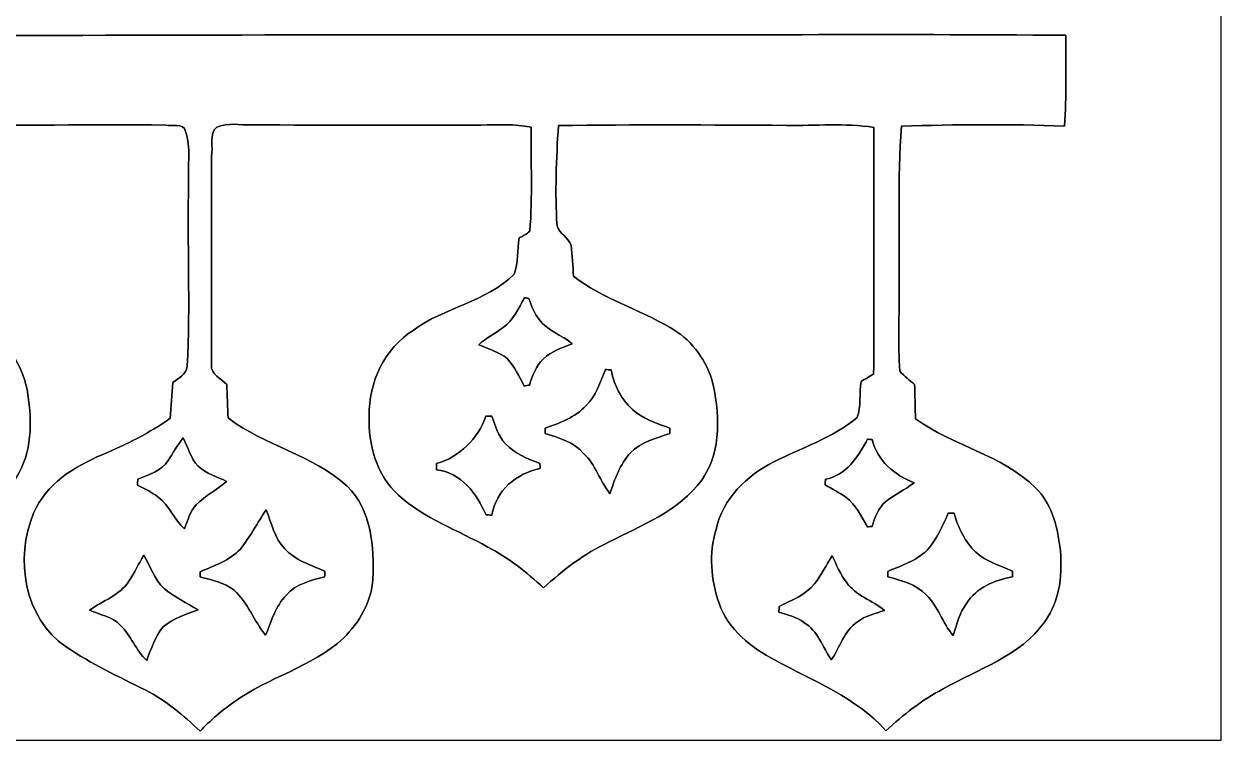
# Model space of a CAD drawing. Header units: centimetres. Extents: x -16.8 to 16.8, y -16.7 to 16.7.
# Drawn here: x -1.46 to 16.77, y -16.67 to -5.76 of the extents above; entities that cross this region are included whole.
import ezdxf

# ---------------------------------------------------------------- set-up
doc = ezdxf.new("R2010")
doc.units = ezdxf.units.CM
doc.header["$MEASUREMENT"] = 0
doc.layers.add('Layer 1', color=7, linetype='Continuous')

msp = doc.modelspace()

# ---------------------------------------------------------------- linework, layer by layer
at = {"layer": 'Layer 1', "color": 7}
for points, knots in [([(-16.77458, 16.66875), (-16.77458, 16.66875), (16.77458, 16.66875), (16.77458, 16.66875), (16.77458, 16.66875), (16.77458, 16.66875), (16.77458, -16.66875), (16.77458, -16.66875), (16.77458, -16.66875), (16.77458, -16.66875), (-16.77458, -16.66875), (-16.77458, -16.66875), (-16.77458, -16.66875), (-16.77458, -16.66875), (-16.77458, 16.66875), (-16.77458, 16.66875), (-16.77458, 16.66875), (-16.77458, 16.66875), (-16.77458, 16.66875), (-16.77458, 16.66875)], [0, 0, 0, 0, 0.16666667, 0.16666667, 0.16666667, 0.16666667, 0.33333333, 0.33333333, 0.33333333, 0.33333333, 0.5, 0.5, 0.5, 0.5, 0.66666667, 0.66666667, 0.66666667, 0.66666667, 1, 1, 1, 1]), ([(-11.22433, -5.92243), (-11.20881, -6.38598), (-11.22574, -6.85024), (-11.20881, -7.31379), (-11.20881, -7.31379), (-10.63061, -7.27957), (-10.04641, -7.27639), (-9.47032, -7.33566), (-9.47032, -7.33566), (-9.48337, -8.58767), (-9.45021, -9.84038), (-9.48937, -11.09204), (-9.48937, -11.09204), (-9.54617, -11.13367), (-9.60649, -11.17283), (-9.65341, -11.22574), (-9.65341, -11.22574), (-9.72961, -11.40883), (-9.63613, -11.65472), (-9.78253, -11.80571), (-9.78253, -11.80571), (-10.0517, -12.01632), (-10.36461, -12.16201), (-10.68035, -12.28901), (-10.68035, -12.28901), (-11.10544, -12.48516), (-11.57923, -12.71411), (-11.75914, -13.17872), (-11.75914, -13.17872), (-11.96058, -13.54032), (-11.92848, -13.96965), (-11.88649, -14.36652), (-11.88649, -14.36652), (-11.82934, -14.6752), (-11.6526, -14.95249), (-11.41765, -15.15745), (-11.41765, -15.15745), (-10.95975, -15.53386), (-10.38719, -15.71554), (-9.8873, -16.02281), (-9.8873, -16.02281), (-9.65271, -16.15969), (-9.45691, -16.35196), (-9.25759, -16.53434), (-9.25759, -16.53434), (-8.90517, -16.14452), (-8.43633, -15.89123), (-7.9696, -15.66439), (-7.9696, -15.66439), (-7.5057, -15.43332), (-6.99206, -15.19132), (-6.74934, -14.70307), (-6.74934, -14.70307), (-6.48617, -14.09065), (-6.5599, -13.30325), (-7.0171, -12.80266), (-7.0171, -12.80266), (-7.49618, -12.32958), (-8.19785, -12.22622), (-8.72737, -11.83146), (-8.72737, -11.83146), (-8.88683, -11.72316), (-8.84449, -11.50161), (-8.86354, -11.34039), (-8.86354, -11.34039), (-8.87765, -11.17071), (-9.09955, -11.10121), (-9.08473, -10.92129), (-9.08473, -10.92129), (-9.09249, -9.73772), (-9.07415, -8.5538), (-9.08932, -7.37023), (-9.08932, -7.37023), (-8.77746, -7.23829), (-8.42786, -7.30426), (-8.09943, -7.29791), (-8.09943, -7.29791), (-6.9148, -7.29474), (-5.72982, -7.31308), (-4.54484, -7.29509), (-4.54484, -7.29509), (-4.43653, -7.29721), (-4.31659, -7.29474), (-4.22522, -7.36247), (-4.22522, -7.36247), (-4.1723, -7.80909), (-4.21146, -8.2617), (-4.20053, -8.71079), (-4.20053, -8.71079), (-4.14267, -8.87765), (-4.30389, -8.94997), (-4.38714, -9.05228), (-4.38714, -9.05228), (-4.49333, -9.23819), (-4.35786, -9.52676), (-4.55083, -9.66611), (-4.55083, -9.66611), (-5.04896, -10.03759), (-5.69736, -10.1406), (-6.17185, -10.55017), (-6.17185, -10.55017), (-6.72183, -11.02042), (-6.80544, -11.86462), (-6.54332, -12.50809), (-6.54332, -12.50809), (-6.33307, -12.94553), (-5.90691, -13.21823), (-5.48181, -13.41896), (-5.48181, -13.41896), (-4.95476, -13.66485), (-4.42383, -13.93296), (-4.02449, -14.36793), (-4.02449, -14.36793), (-3.61491, -13.92837), (-3.06529, -13.67825), (-2.54106, -13.40803), (-2.54106, -13.40803), (-2.19851, -13.24151), (-1.86126, -13.03584), (-1.62348, -12.73281), (-1.62348, -12.73281), (-1.36278, -12.37509), (-1.33421, -11.90766), (-1.39488, -11.48362), (-1.39488, -11.48362), (-1.42663, -11.06805), (-1.65876, -10.66976), (-2.00836, -10.44152), (-2.00836, -10.44152), (-2.44722, -10.13284), (-2.99156, -10.01818), (-3.423, -9.69963), (-3.423, -9.69963), (-3.57082, -9.62131), (-3.57329, -9.44069), (-3.59551, -9.29781), (-3.59551, -9.29781), (-3.56341, -9.02935), (-3.90772, -8.90446), (-3.82834, -8.62718), (-3.82834, -8.62718), (-3.83822, -8.20632), (-3.82799, -7.78581), (-3.83223, -7.36529), (-3.83223, -7.36529), (-3.4604, -7.26369), (-3.06776, -7.30109), (-2.68711, -7.29862), (-2.68711, -7.29862), (-1.56104, -7.30285), (-0.43462, -7.29721), (0.69109, -7.29968), (0.69109, -7.29968), (0.77435, -7.33284), (0.96943, -7.26052), (0.99801, -7.39634), (0.99801, -7.39634), (1.08162, -7.64328), (1.0287, -7.91104), (1.04458, -8.16681), (1.04458, -8.16681), (1.02306, -9.10272), (1.07174, -10.04041), (1.0227, -10.97527), (1.0227, -10.97527), (1.01388, -11.09909), (0.89323, -11.15766), (0.80469, -11.22151), (0.80469, -11.22151), (0.79128, -11.40354), (0.77823, -11.58557), (0.76412, -11.76796), (0.76412, -11.76796), (0.44203, -11.99374), (0.08961, -12.17048), (-0.27234, -12.32182), (-0.27234, -12.32182), (-0.6985, -12.50315), (-1.13242, -12.76773), (-1.31657, -13.2147), (-1.31657, -13.2147), (-1.6069, -13.89662), (-1.46403, -14.81772), (-0.82091, -15.24811), (-0.82091, -15.24811), (-0.44027, -15.50882), (-0.02081, -15.70496), (0.39158, -15.90922), (0.39158, -15.90922), (0.70238, -16.06621), (0.96661, -16.29657), (1.21955, -16.53293), (1.21955, -16.53293), (1.37548, -16.36924), (1.54658, -16.21931), (1.73426, -16.09196), (1.73426, -16.09196), (2.25496, -15.70567), (2.92382, -15.56491), (3.40254, -15.11512), (3.40254, -15.11512), (3.64525, -14.87699), (3.83293, -14.56267), (3.85022, -14.21659), (3.85022, -14.21659), (3.87703, -13.72411), (3.83152, -13.16919), (3.4604, -12.80266), (3.4604, -12.80266), (2.93899, -12.319), (2.20451, -12.19165), (1.64606, -11.76196), (1.64606, -11.76196), (1.64147, -11.63496), (1.6316, -11.38061), (1.62701, -11.25361), (1.62701, -11.25361), (1.54305, -11.16083), (1.37866, -11.10227), (1.39277, -10.95622), (1.39277, -10.95622), (1.38889, -9.89647), (1.39418, -8.83708), (1.39206, -7.77769), (1.39206, -7.77769), (1.42593, -7.64011), (1.34479, -7.43268), (1.47602, -7.33284), (1.47602, -7.33284), (1.63724, -7.25805), (1.82386, -7.30391), (1.99425, -7.29721), (1.99425, -7.29721), (3.16159, -7.30426), (4.32894, -7.29932), (5.49628, -7.30003), (5.49628, -7.30003), (5.75204, -7.29509), (6.01133, -7.28204), (6.26357, -7.33319), (6.26357, -7.33319), (6.25722, -7.86165), (6.28509, -8.39117), (6.24381, -8.91893), (6.24381, -8.91893), (6.19478, -8.95985), (6.13727, -8.98842), (6.08295, -9.02053), (6.08295, -9.02053), (6.04696, -9.19939), (6.07307, -9.39906), (6.00287, -9.5698), (6.00287, -9.5698), (5.58094, -10.00054), (4.93959, -10.07322), (4.46581, -10.42882), (4.46581, -10.42882), (4.02766, -10.7001), (3.78919, -11.22327), (3.79412, -11.72986), (3.79412, -11.72986), (3.78425, -12.1666), (3.90384, -12.63756), (4.24251, -12.93742), (4.24251, -12.93742), (4.6355, -13.29584), (5.14597, -13.47188), (5.60317, -13.7287), (5.60317, -13.7287), (5.91538, -13.89309), (6.19548, -14.1097), (6.4516, -14.35171), (6.4516, -14.35171), (6.74899, -14.07654), (7.07566, -13.82995), (7.44255, -13.65462), (7.44255, -13.65462), (7.94456, -13.39462), (8.51958, -13.18401), (8.86178, -12.70776), (8.86178, -12.70776), (9.17787, -12.2615), (9.13553, -11.66812), (9.01277, -11.16259), (9.01277, -11.16259), (8.90129, -10.84192), (8.68257, -10.54947), (8.38129, -10.38613), (8.38129, -10.38613), (7.90187, -10.10356), (7.35401, -9.94833), (6.9088, -9.60437), (6.9088, -9.60437), (6.89998, -9.44739), (6.88975, -9.28934), (6.87246, -9.13412), (6.87246, -9.13412), (6.83789, -9.0103), (6.69502, -8.95526), (6.65727, -8.83532), (6.65727, -8.83532), (6.62552, -8.32661), (6.64669, -7.81579), (6.67808, -7.30779), (6.67808, -7.30779), (7.8359, -7.29156), (8.99477, -7.29932), (10.15294, -7.30568), (10.15294, -7.30568), (10.59639, -7.31344), (11.04336, -7.26652), (11.48468, -7.33601), (11.48468, -7.33601), (11.4808, -8.58838), (11.48503, -9.84074), (11.48151, -11.0931), (11.48151, -11.0931), (11.41765, -11.1312), (11.35345, -11.16859), (11.28924, -11.20599), (11.28924, -11.20599), (11.2582, -11.3859), (11.29806, -11.58875), (11.22751, -11.7602), (11.22751, -11.7602), (10.85356, -12.07029), (10.38613, -12.21458), (9.95997, -12.43154), (9.95997, -12.43154), (9.54899, -12.63826), (9.17892, -12.99633), (9.08121, -13.46024), (9.08121, -13.46024), (8.96937, -13.82607), (8.99936, -14.22576), (9.12636, -14.58383), (9.12636, -14.58383), (9.265, -14.986), (9.61672, -15.26258), (9.98114, -15.45272), (9.98114, -15.45272), (10.56358, -15.77622), (11.21375, -16.01435), (11.66601, -16.52658), (11.66601, -16.52658), (11.93306, -16.28352), (12.21775, -16.05703), (12.53984, -15.89088), (12.53984, -15.89088), (13.07536, -15.58114), (13.71529, -15.39628), (14.08783, -14.86606), (14.08783, -14.86606), (14.3323, -14.53586), (14.36264, -14.10829), (14.3196, -13.71388), (14.3196, -13.71388), (14.27304, -13.39356), (14.1926, -13.05983), (13.94672, -12.82912), (13.94672, -12.82912), (13.43766, -12.31794), (12.69012, -12.19447), (12.11862, -11.77325), (12.11862, -11.77325), (12.11509, -11.64343), (12.10874, -11.38343), (12.10557, -11.25361), (12.10557, -11.25361), (12.02972, -11.18694), (11.94788, -11.12626), (11.88191, -11.05112), (11.88191, -11.05112), (11.84663, -10.62002), (11.87626, -10.18611), (11.87062, -9.75431), (11.87062, -9.75431), (11.88014, -8.94115), (11.84275, -8.12659), (11.90484, -7.3152), (11.90484, -7.3152), (12.7321, -7.29544), (13.56042, -7.28027), (14.38734, -7.31873), (14.38734, -7.31873), (14.42332, -6.85765), (14.40886, -6.3948), (14.41097, -5.93337), (14.41097, -5.93337), (11.72916, -5.91044), (9.04628, -5.93302), (6.36376, -5.92526), (6.36376, -5.92526), (2.66629, -5.92102), (-1.03117, -5.94254), (-4.72899, -5.93408), (-4.72899, -5.93408), (-6.89398, -5.92596), (-9.05933, -5.94783), (-11.22433, -5.92243)], [0, 0, 0, 0, 0.00990099, 0.00990099, 0.00990099, 0.00990099, 0.01980198, 0.01980198, 0.01980198, 0.01980198, 0.02970297, 0.02970297, 0.02970297, 0.02970297, 0.03960396, 0.03960396, 0.03960396, 0.03960396, 0.04950495, 0.04950495, 0.04950495, 0.04950495, 0.05940594, 0.05940594, 0.05940594, 0.05940594, 0.06930693, 0.06930693, 0.06930693, 0.06930693, 0.07920792, 0.07920792, 0.07920792, 0.07920792, 0.08910891, 0.08910891, 0.08910891, 0.08910891, 0.0990099, 0.0990099, 0.0990099, 0.0990099, 0.10891089, 0.10891089, 0.10891089, 0.10891089, 0.11881188, 0.11881188, 0.11881188, 0.11881188, 0.12871287, 0.12871287, 0.12871287, 0.12871287, 0.13861386, 0.13861386, 0.13861386, 0.13861386, 0.14851485, 0.14851485, 0.14851485, 0.14851485, 0.15841584, 0.15841584, 0.15841584, 0.15841584, 0.16831683, 0.16831683, 0.16831683, 0.16831683, 0.17821782, 0.17821782, 0.17821782, 0.17821782, 0.18811881, 0.18811881, 0.18811881, 0.18811881, 0.1980198, 0.1980198, 0.1980198, 0.1980198, 0.20792079, 0.20792079, 0.20792079, 0.20792079, 0.21782178, 0.21782178, 0.21782178, 0.21782178, 0.22772277, 0.22772277, 0.22772277, 0.22772277, 0.23762376, 0.23762376, 0.23762376, 0.23762376, 0.24752475, 0.24752475, 0.24752475, 0.24752475, 0.25742574, 0.25742574, 0.25742574, 0.25742574, 0.26732673, 0.26732673, 0.26732673, 0.26732673, 0.27722772, 0.27722772, 0.27722772, 0.27722772, 0.28712871, 0.28712871, 0.28712871, 0.28712871, 0.2970297, 0.2970297, 0.2970297, 0.2970297, 0.30693069, 0.30693069, 0.30693069, 0.30693069, 0.31683168, 0.31683168, 0.31683168, 0.31683168, 0.32673267, 0.32673267, 0.32673267, 0.32673267, 0.33663366, 0.33663366, 0.33663366, 0.33663366, 0.34653465, 0.34653465, 0.34653465, 0.34653465, 0.35643564, 0.35643564, 0.35643564, 0.35643564, 0.36633663, 0.36633663, 0.36633663, 0.36633663, 0.37623762, 0.37623762, 0.37623762, 0.37623762, 0.38613861, 0.38613861, 0.38613861, 0.38613861, 0.3960396, 0.3960396, 0.3960396, 0.3960396, 0.40594059, 0.40594059, 0.40594059, 0.40594059, 0.41584158, 0.41584158, 0.41584158, 0.41584158, 0.42574257, 0.42574257, 0.42574257, 0.42574257, 0.43564356, 0.43564356, 0.43564356, 0.43564356, 0.44554455, 0.44554455, 0.44554455, 0.44554455, 0.45544554, 0.45544554, 0.45544554, 0.45544554, 0.46534653, 0.46534653, 0.46534653, 0.46534653, 0.47524752, 0.47524752, 0.47524752, 0.47524752, 0.48514851, 0.48514851, 0.48514851, 0.48514851, 0.4950495, 0.4950495, 0.4950495, 0.4950495, 0.5049505, 0.5049505, 0.5049505, 0.5049505, 0.51485149, 0.51485149, 0.51485149, 0.51485149, 0.52475248, 0.52475248, 0.52475248, 0.52475248, 0.53465347, 0.53465347, 0.53465347, 0.53465347, 0.54455446, 0.54455446, 0.54455446, 0.54455446, 0.55445545, 0.55445545, 0.55445545, 0.55445545, 0.56435644, 0.56435644, 0.56435644, 0.56435644, 0.57425743, 0.57425743, 0.57425743, 0.57425743, 0.58415842, 0.58415842, 0.58415842, 0.58415842, 0.59405941, 0.59405941, 0.59405941, 0.59405941, 0.6039604, 0.6039604, 0.6039604, 0.6039604, 0.61386139, 0.61386139, 0.61386139, 0.61386139, 0.62376238, 0.62376238, 0.62376238, 0.62376238, 0.63366337, 0.63366337, 0.63366337, 0.63366337, 0.64356436, 0.64356436, 0.64356436, 0.64356436, 0.65346535, 0.65346535, 0.65346535, 0.65346535, 0.66336634, 0.66336634, 0.66336634, 0.66336634, 0.67326733, 0.67326733, 0.67326733, 0.67326733, 0.68316832, 0.68316832, 0.68316832, 0.68316832, 0.69306931, 0.69306931, 0.69306931, 0.69306931, 0.7029703, 0.7029703, 0.7029703, 0.7029703, 0.71287129, 0.71287129, 0.71287129, 0.71287129, 0.72277228, 0.72277228, 0.72277228, 0.72277228, 0.73267327, 0.73267327, 0.73267327, 0.73267327, 0.74257426, 0.74257426, 0.74257426, 0.74257426, 0.75247525, 0.75247525, 0.75247525, 0.75247525, 0.76237624, 0.76237624, 0.76237624, 0.76237624, 0.77227723, 0.77227723, 0.77227723, 0.77227723, 0.78217822, 0.78217822, 0.78217822, 0.78217822, 0.79207921, 0.79207921, 0.79207921, 0.79207921, 0.8019802, 0.8019802, 0.8019802, 0.8019802, 0.81188119, 0.81188119, 0.81188119, 0.81188119, 0.82178218, 0.82178218, 0.82178218, 0.82178218, 0.83168317, 0.83168317, 0.83168317, 0.83168317, 0.84158416, 0.84158416, 0.84158416, 0.84158416, 0.85148515, 0.85148515, 0.85148515, 0.85148515, 0.86138614, 0.86138614, 0.86138614, 0.86138614, 0.87128713, 0.87128713, 0.87128713, 0.87128713, 0.88118812, 0.88118812, 0.88118812, 0.88118812, 0.89108911, 0.89108911, 0.89108911, 0.89108911, 0.9009901, 0.9009901, 0.9009901, 0.9009901, 0.91089109, 0.91089109, 0.91089109, 0.91089109, 0.92079208, 0.92079208, 0.92079208, 0.92079208, 0.93069307, 0.93069307, 0.93069307, 0.93069307, 0.94059406, 0.94059406, 0.94059406, 0.94059406, 0.95049505, 0.95049505, 0.95049505, 0.95049505, 0.96039604, 0.96039604, 0.96039604, 0.96039604, 0.97029703, 0.97029703, 0.97029703, 0.97029703, 0.98019802, 0.98019802, 0.98019802, 0.98019802, 1, 1, 1, 1]), ([(6.15985, -9.92999), (6.17714, -9.93281), (6.21101, -9.93881), (6.22829, -9.94163), (6.22829, -9.94163), (6.26921, -10.05205), (6.30837, -10.17164), (6.38563, -10.26407), (6.38563, -10.26407), (6.51616, -10.43199), (6.72571, -10.50149), (6.88834, -10.63096), (6.88834, -10.63096), (6.73841, -10.69763), (6.57084, -10.74138), (6.45266, -10.86203), (6.45266, -10.86203), (6.33836, -10.96786), (6.28262, -11.11673), (6.23746, -11.26208), (6.23746, -11.26208), (6.21771, -11.26561), (6.1782, -11.27266), (6.15844, -11.27619), (6.15844, -11.27619), (6.08295, -11.13049), (6.00639, -10.98162), (5.89915, -10.85744), (5.89915, -10.85744), (5.77144, -10.75584), (5.61128, -10.71033), (5.46382, -10.64648), (5.46382, -10.64648), (5.57989, -10.54664), (5.71394, -10.47256), (5.83812, -10.38472), (5.83812, -10.38472), (5.99228, -10.27183), (6.07201, -10.09332), (6.15985, -9.92999)], [0, 0, 0, 0, 0.09090909, 0.09090909, 0.09090909, 0.09090909, 0.18181818, 0.18181818, 0.18181818, 0.18181818, 0.27272727, 0.27272727, 0.27272727, 0.27272727, 0.36363636, 0.36363636, 0.36363636, 0.36363636, 0.45454545, 0.45454545, 0.45454545, 0.45454545, 0.54545455, 0.54545455, 0.54545455, 0.54545455, 0.63636364, 0.63636364, 0.63636364, 0.63636364, 0.72727273, 0.72727273, 0.72727273, 0.72727273, 0.81818182, 0.81818182, 0.81818182, 0.81818182, 1, 1, 1, 1]), ([(7.39457, -11.02501), (7.41645, -11.02572), (7.46019, -11.02783), (7.48206, -11.02889), (7.48206, -11.02889), (7.53251, -11.28783), (7.6648, -11.54112), (7.88317, -11.69635), (7.88317, -11.69635), (8.03416, -11.79618), (8.20596, -11.85827), (8.37636, -11.91719), (8.37636, -11.91719), (8.37565, -11.93765), (8.37459, -11.97892), (8.37389, -11.99974), (8.37389, -11.99974), (8.16539, -12.07206), (7.9375, -12.13238), (7.77557, -12.29148), (7.77557, -12.29148), (7.61718, -12.46928), (7.53498, -12.69365), (7.46337, -12.9159), (7.46337, -12.9159), (7.31097, -12.72399), (7.24817, -12.47175), (7.06155, -12.30595), (7.06155, -12.30595), (6.91339, -12.13026), (6.68867, -12.06324), (6.47806, -11.99868), (6.47806, -11.99868), (6.47771, -11.97857), (6.47629, -11.938), (6.47594, -11.91789), (6.47594, -11.91789), (6.6989, -11.84099), (6.93244, -11.75314), (7.09718, -11.57676), (7.09718, -11.57676), (7.25064, -11.42753), (7.31661, -11.21833), (7.39457, -11.02501)], [0, 0, 0, 0, 0.08333333, 0.08333333, 0.08333333, 0.08333333, 0.16666667, 0.16666667, 0.16666667, 0.16666667, 0.25, 0.25, 0.25, 0.25, 0.33333333, 0.33333333, 0.33333333, 0.33333333, 0.41666667, 0.41666667, 0.41666667, 0.41666667, 0.5, 0.5, 0.5, 0.5, 0.58333333, 0.58333333, 0.58333333, 0.58333333, 0.66666667, 0.66666667, 0.66666667, 0.66666667, 0.75, 0.75, 0.75, 0.75, 0.83333333, 0.83333333, 0.83333333, 0.83333333, 1, 1, 1, 1]), ([(5.57495, -11.73656), (5.60529, -11.73586), (5.63598, -11.73551), (5.66667, -11.73551), (5.66667, -11.73551), (5.71288, -11.88332), (5.76192, -12.04031), (5.87163, -12.15531), (5.87163, -12.15531), (6.01169, -12.30489), (6.20677, -12.38356), (6.39445, -12.45482), (6.39445, -12.45482), (6.39657, -12.47387), (6.40045, -12.51162), (6.40221, -12.53067), (6.40221, -12.53067), (6.04449, -12.60404), (5.72029, -12.8651), (5.66596, -13.24222), (5.66596, -13.24222), (5.63598, -13.24081), (5.60599, -13.23975), (5.57636, -13.23904), (5.57636, -13.23904), (5.43595, -12.91766), (5.19536, -12.59205), (4.81965, -12.55113), (4.81965, -12.55113), (4.82036, -12.51938), (4.82106, -12.48798), (4.82212, -12.45694), (4.82212, -12.45694), (5.17525, -12.35639), (5.44936, -12.07982), (5.57495, -11.73656)], [0, 0, 0, 0, 0.1, 0.1, 0.1, 0.1, 0.2, 0.2, 0.2, 0.2, 0.3, 0.3, 0.3, 0.3, 0.4, 0.4, 0.4, 0.4, 0.5, 0.5, 0.5, 0.5, 0.6, 0.6, 0.6, 0.6, 0.7, 0.7, 0.7, 0.7, 0.8, 0.8, 0.8, 0.8, 1, 1, 1, 1]), ([(0.73272, -12.41249), (0.80716, -12.29607), (0.87242, -12.17366), (0.96061, -12.06641), (0.96061, -12.06641), (1.03505, -12.20787), (1.07244, -12.38038), (1.19239, -12.49539), (1.19239, -12.49539), (1.31163, -12.61145), (1.47743, -12.6559), (1.62348, -12.72787), (1.62348, -12.72787), (1.47602, -12.85593), (1.29999, -12.94624), (1.16029, -13.08347), (1.16029, -13.08347), (1.06504, -13.18577), (1.03293, -13.32547), (0.97931, -13.45071), (0.97931, -13.45071), (0.82056, -13.31066), (0.75389, -13.09441), (0.58279, -12.96741), (0.58279, -12.96741), (0.48436, -12.89367), (0.37289, -12.84217), (0.26599, -12.78361), (0.26599, -12.78361), (0.2667, -12.76174), (0.26811, -12.7187), (0.26882, -12.69682), (0.26882, -12.69682), (0.43356, -12.62697), (0.62971, -12.57159), (0.73272, -12.41249)], [0, 0, 0, 0, 0.1, 0.1, 0.1, 0.1, 0.2, 0.2, 0.2, 0.2, 0.3, 0.3, 0.3, 0.3, 0.4, 0.4, 0.4, 0.4, 0.5, 0.5, 0.5, 0.5, 0.6, 0.6, 0.6, 0.6, 0.7, 0.7, 0.7, 0.7, 0.8, 0.8, 0.8, 0.8, 1, 1, 1, 1]), ([(11.38802, -12.08687), (11.40601, -12.08758), (11.44235, -12.08864), (11.46034, -12.08934), (11.46034, -12.08934), (11.53231, -12.41143), (11.80077, -12.63191), (12.09746, -12.75009), (12.09746, -12.75009), (11.95881, -12.85628), (11.79759, -12.9286), (11.66319, -13.04008), (11.66319, -13.04008), (11.54853, -13.13427), (11.50056, -13.27926), (11.45716, -13.41543), (11.45716, -13.41543), (11.44023, -13.41649), (11.40636, -13.41896), (11.38943, -13.42037), (11.38943, -13.42037), (11.28959, -13.26409), (11.21198, -13.08312), (11.05852, -12.97023), (11.05852, -12.97023), (10.95869, -12.89967), (10.84933, -12.84429), (10.74385, -12.7829), (10.74385, -12.7829), (10.74455, -12.76138), (10.74561, -12.71834), (10.74596, -12.69647), (10.74596, -12.69647), (11.06911, -12.63615), (11.24409, -12.35322), (11.38802, -12.08687)], [0, 0, 0, 0, 0.1, 0.1, 0.1, 0.1, 0.2, 0.2, 0.2, 0.2, 0.3, 0.3, 0.3, 0.3, 0.4, 0.4, 0.4, 0.4, 0.5, 0.5, 0.5, 0.5, 0.6, 0.6, 0.6, 0.6, 0.7, 0.7, 0.7, 0.7, 0.8, 0.8, 0.8, 0.8, 1, 1, 1, 1]), ([(1.83409, -13.76221), (1.97767, -13.57101), (2.09303, -13.36075), (2.22603, -13.16214), (2.22603, -13.16214), (2.30858, -13.36393), (2.35126, -13.59323), (2.5079, -13.75481), (2.5079, -13.75481), (2.67088, -13.9319), (2.90759, -14.00316), (3.12138, -14.09771), (3.12138, -14.09771), (3.12032, -14.11922), (3.1182, -14.16226), (3.11714, -14.18378), (3.11714, -14.18378), (2.90901, -14.23741), (2.68111, -14.28821), (2.53471, -14.4593), (2.53471, -14.4593), (2.3682, -14.62864), (2.30223, -14.85759), (2.21827, -15.07278), (2.21827, -15.07278), (2.03835, -14.85688), (1.95051, -14.57466), (1.73743, -14.38487), (1.73743, -14.38487), (1.58821, -14.26704), (1.39841, -14.23458), (1.22061, -14.18449), (1.22061, -14.18449), (1.22096, -14.16438), (1.22202, -14.12452), (1.22237, -14.10441), (1.22237, -14.10441), (1.43722, -14.01233), (1.66546, -13.93261), (1.83409, -13.76221)], [0, 0, 0, 0, 0.09090909, 0.09090909, 0.09090909, 0.09090909, 0.18181818, 0.18181818, 0.18181818, 0.18181818, 0.27272727, 0.27272727, 0.27272727, 0.27272727, 0.36363636, 0.36363636, 0.36363636, 0.36363636, 0.45454545, 0.45454545, 0.45454545, 0.45454545, 0.54545455, 0.54545455, 0.54545455, 0.54545455, 0.63636364, 0.63636364, 0.63636364, 0.63636364, 0.72727273, 0.72727273, 0.72727273, 0.72727273, 0.81818182, 0.81818182, 0.81818182, 0.81818182, 1, 1, 1, 1]), ([(12.61745, -13.21329), (12.63967, -13.21364), (12.68448, -13.214), (12.7067, -13.21435), (12.7067, -13.21435), (12.76773, -13.43448), (12.87533, -13.64509), (13.0369, -13.80913), (13.0369, -13.80913), (13.19706, -13.9506), (13.40732, -14.01198), (13.59923, -14.097), (13.59923, -14.097), (13.59817, -14.11852), (13.59606, -14.16191), (13.595, -14.18343), (13.595, -14.18343), (13.32406, -14.22964), (13.04854, -14.34853), (12.89579, -14.58877), (12.89579, -14.58877), (12.78961, -14.73306), (12.74939, -14.90768), (12.69189, -15.07419), (12.69189, -15.07419), (12.52855, -14.88616), (12.4654, -14.63075), (12.28196, -14.45824), (12.28196, -14.45824), (12.13167, -14.29244), (11.9066, -14.23917), (11.69987, -14.18343), (11.69987, -14.18343), (11.69882, -14.16226), (11.69635, -14.11993), (11.69529, -14.09876), (11.69529, -14.09876), (11.90378, -14.01022), (12.13062, -13.93896), (12.29642, -13.77774), (12.29642, -13.77774), (12.4393, -13.61228), (12.52996, -13.41155), (12.61745, -13.21329)], [0, 0, 0, 0, 0.08333333, 0.08333333, 0.08333333, 0.08333333, 0.16666667, 0.16666667, 0.16666667, 0.16666667, 0.25, 0.25, 0.25, 0.25, 0.33333333, 0.33333333, 0.33333333, 0.33333333, 0.41666667, 0.41666667, 0.41666667, 0.41666667, 0.5, 0.5, 0.5, 0.5, 0.58333333, 0.58333333, 0.58333333, 0.58333333, 0.66666667, 0.66666667, 0.66666667, 0.66666667, 0.75, 0.75, 0.75, 0.75, 0.83333333, 0.83333333, 0.83333333, 0.83333333, 1, 1, 1, 1]), ([(0.36266, -13.85323), (0.46531, -14.0208), (0.51858, -14.22329), (0.66993, -14.35806), (0.66993, -14.35806), (0.82726, -14.49105), (1.01494, -14.58207), (1.19098, -14.68755), (1.19098, -14.68755), (1.00401, -14.75387), (0.80998, -14.81102), (0.65652, -14.94402), (0.65652, -14.94402), (0.53375, -15.09466), (0.47272, -15.27951), (0.40534, -15.45872), (0.40534, -15.45872), (0.24236, -15.30068), (0.16439, -15.07843), (0.00317, -14.91897), (0.00317, -14.91897), (-0.11959, -14.78633), (-0.30833, -14.76269), (-0.46567, -14.69072), (-0.46567, -14.69072), (-0.26423, -14.54961), (-0.00706, -14.46318), (0.13547, -14.24975), (0.13547, -14.24975), (0.21978, -14.12275), (0.28187, -13.98235), (0.36266, -13.85323)], [0, 0, 0, 0, 0.11111111, 0.11111111, 0.11111111, 0.11111111, 0.22222222, 0.22222222, 0.22222222, 0.22222222, 0.33333333, 0.33333333, 0.33333333, 0.33333333, 0.44444444, 0.44444444, 0.44444444, 0.44444444, 0.55555556, 0.55555556, 0.55555556, 0.55555556, 0.66666667, 0.66666667, 0.66666667, 0.66666667, 0.77777778, 0.77777778, 0.77777778, 0.77777778, 1, 1, 1, 1]), ([(10.84792, -13.86346), (10.91953, -13.99822), (10.96927, -14.14533), (11.0684, -14.26457), (11.0684, -14.26457), (11.20704, -14.47165), (11.46175, -14.53762), (11.64519, -14.69461), (11.64519, -14.69461), (11.50514, -14.74541), (11.35239, -14.77151), (11.23491, -14.86923), (11.23491, -14.86923), (11.02572, -14.99941), (10.97386, -15.25834), (10.83663, -15.44814), (10.83663, -15.44814), (10.70681, -15.2527), (10.63131, -15.00611), (10.41894, -14.87805), (10.41894, -14.87805), (10.30711, -14.79162), (10.16776, -14.76375), (10.03759, -14.72001), (10.03759, -14.72001), (10.039, -14.69884), (10.04111, -14.65615), (10.04217, -14.63463), (10.04217, -14.63463), (10.23091, -14.53656), (10.44363, -14.46107), (10.58192, -14.28997), (10.58192, -14.28997), (10.68211, -14.15521), (10.76113, -14.00669), (10.84792, -13.86346)], [0, 0, 0, 0, 0.1, 0.1, 0.1, 0.1, 0.2, 0.2, 0.2, 0.2, 0.3, 0.3, 0.3, 0.3, 0.4, 0.4, 0.4, 0.4, 0.5, 0.5, 0.5, 0.5, 0.6, 0.6, 0.6, 0.6, 0.7, 0.7, 0.7, 0.7, 0.8, 0.8, 0.8, 0.8, 1, 1, 1, 1])]:
    msp.add_open_spline(points, degree=3, knots=knots, dxfattribs=at)
at = {"layer": 'Layer 1', "color": 8}
for points, knots in [([(-11.22433, -5.92243), (-9.05933, -5.94783), (-6.89398, -5.92596), (-4.72899, -5.93408), (-4.72899, -5.93408), (-1.03117, -5.94254), (2.66629, -5.92102), (6.36376, -5.92526), (6.36376, -5.92526), (9.04628, -5.93302), (11.72916, -5.91044), (14.41097, -5.93337), (14.41097, -5.93337), (14.40886, -6.3948), (14.42332, -6.85765), (14.38734, -7.31873), (14.38734, -7.31873), (13.56042, -7.28027), (12.7321, -7.29544), (11.90484, -7.3152), (11.90484, -7.3152), (11.84275, -8.12659), (11.88014, -8.94115), (11.87062, -9.75431), (11.87062, -9.75431), (11.87626, -10.18611), (11.84663, -10.62002), (11.88191, -11.05112), (11.88191, -11.05112), (11.94788, -11.12626), (12.02972, -11.18694), (12.10557, -11.25361), (12.10557, -11.25361), (12.10874, -11.38343), (12.11509, -11.64343), (12.11862, -11.77325), (12.11862, -11.77325), (12.69012, -12.19447), (13.43766, -12.31794), (13.94672, -12.82912), (13.94672, -12.82912), (14.1926, -13.05983), (14.27304, -13.39356), (14.3196, -13.71388), (14.3196, -13.71388), (14.36264, -14.10829), (14.3323, -14.53586), (14.08783, -14.86606), (14.08783, -14.86606), (13.71529, -15.39628), (13.07536, -15.58114), (12.53984, -15.89088), (12.53984, -15.89088), (12.21775, -16.05703), (11.93306, -16.28352), (11.66601, -16.52658), (11.66601, -16.52658), (11.21375, -16.01435), (10.56358, -15.77622), (9.98114, -15.45272), (9.98114, -15.45272), (9.61672, -15.26258), (9.265, -14.986), (9.12636, -14.58383), (9.12636, -14.58383), (8.99936, -14.22576), (8.96937, -13.82607), (9.08121, -13.46024), (9.08121, -13.46024), (9.17892, -12.99633), (9.54899, -12.63826), (9.95997, -12.43154), (9.95997, -12.43154), (10.38613, -12.21458), (10.85356, -12.07029), (11.22751, -11.7602), (11.22751, -11.7602), (11.29806, -11.58875), (11.2582, -11.3859), (11.28924, -11.20599), (11.28924, -11.20599), (11.35345, -11.16859), (11.41765, -11.1312), (11.48151, -11.0931), (11.48151, -11.0931), (11.48503, -9.84074), (11.4808, -8.58838), (11.48468, -7.33601), (11.48468, -7.33601), (11.04336, -7.26652), (10.59639, -7.31344), (10.15294, -7.30568), (10.15294, -7.30568), (8.99477, -7.29932), (7.8359, -7.29156), (6.67808, -7.30779), (6.67808, -7.30779), (6.64669, -7.81579), (6.62552, -8.32661), (6.65727, -8.83532), (6.65727, -8.83532), (6.69502, -8.95526), (6.83789, -9.0103), (6.87246, -9.13412), (6.87246, -9.13412), (6.88975, -9.28934), (6.89998, -9.44739), (6.9088, -9.60437), (6.9088, -9.60437), (7.35401, -9.94833), (7.90187, -10.10356), (8.38129, -10.38613), (8.38129, -10.38613), (8.68257, -10.54947), (8.90129, -10.84192), (9.01277, -11.16259), (9.01277, -11.16259), (9.13553, -11.66812), (9.17787, -12.2615), (8.86178, -12.70776), (8.86178, -12.70776), (8.51958, -13.18401), (7.94456, -13.39462), (7.44255, -13.65462), (7.44255, -13.65462), (7.07566, -13.82995), (6.74899, -14.07654), (6.4516, -14.35171), (6.4516, -14.35171), (6.19548, -14.1097), (5.91538, -13.89309), (5.60317, -13.7287), (5.60317, -13.7287), (5.14597, -13.47188), (4.6355, -13.29584), (4.24251, -12.93742), (4.24251, -12.93742), (3.90384, -12.63756), (3.78425, -12.1666), (3.79412, -11.72986), (3.79412, -11.72986), (3.78919, -11.22327), (4.02766, -10.7001), (4.46581, -10.42882), (4.46581, -10.42882), (4.93959, -10.07322), (5.58094, -10.00054), (6.00287, -9.5698), (6.00287, -9.5698), (6.07307, -9.39906), (6.04696, -9.19939), (6.08295, -9.02053), (6.08295, -9.02053), (6.13727, -8.98842), (6.19478, -8.95985), (6.24381, -8.91893), (6.24381, -8.91893), (6.28509, -8.39117), (6.25722, -7.86165), (6.26357, -7.33319), (6.26357, -7.33319), (6.01133, -7.28204), (5.75204, -7.29509), (5.49628, -7.30003), (5.49628, -7.30003), (4.32894, -7.29932), (3.16159, -7.30426), (1.99425, -7.29721), (1.99425, -7.29721), (1.82386, -7.30391), (1.63724, -7.25805), (1.47602, -7.33284), (1.47602, -7.33284), (1.34479, -7.43268), (1.42593, -7.64011), (1.39206, -7.77769), (1.39206, -7.77769), (1.39418, -8.83708), (1.38889, -9.89647), (1.39277, -10.95622), (1.39277, -10.95622), (1.37866, -11.10227), (1.54305, -11.16083), (1.62701, -11.25361), (1.62701, -11.25361), (1.6316, -11.38061), (1.64147, -11.63496), (1.64606, -11.76196), (1.64606, -11.76196), (2.20451, -12.19165), (2.93899, -12.319), (3.4604, -12.80266), (3.4604, -12.80266), (3.83152, -13.16919), (3.87703, -13.72411), (3.85022, -14.21659), (3.85022, -14.21659), (3.83293, -14.56267), (3.64525, -14.87699), (3.40254, -15.11512), (3.40254, -15.11512), (2.92382, -15.56491), (2.25496, -15.70567), (1.73426, -16.09196), (1.73426, -16.09196), (1.54658, -16.21931), (1.37548, -16.36924), (1.21955, -16.53293), (1.21955, -16.53293), (0.96661, -16.29657), (0.70238, -16.06621), (0.39158, -15.90922), (0.39158, -15.90922), (-0.02081, -15.70496), (-0.44027, -15.50882), (-0.82091, -15.24811), (-0.82091, -15.24811), (-1.46403, -14.81772), (-1.6069, -13.89662), (-1.31657, -13.2147), (-1.31657, -13.2147), (-1.13242, -12.76773), (-0.6985, -12.50315), (-0.27234, -12.32182), (-0.27234, -12.32182), (0.08961, -12.17048), (0.44203, -11.99374), (0.76412, -11.76796), (0.76412, -11.76796), (0.77823, -11.58557), (0.79128, -11.40354), (0.80469, -11.22151), (0.80469, -11.22151), (0.89323, -11.15766), (1.01388, -11.09909), (1.0227, -10.97527), (1.0227, -10.97527), (1.07174, -10.04041), (1.02306, -9.10272), (1.04458, -8.16681), (1.04458, -8.16681), (1.0287, -7.91104), (1.08162, -7.64328), (0.99801, -7.39634), (0.99801, -7.39634), (0.96943, -7.26052), (0.77435, -7.33284), (0.69109, -7.29968), (0.69109, -7.29968), (-0.43462, -7.29721), (-1.56104, -7.30285), (-2.68711, -7.29862), (-2.68711, -7.29862), (-3.06776, -7.30109), (-3.4604, -7.26369), (-3.83223, -7.36529), (-3.83223, -7.36529), (-3.82799, -7.78581), (-3.83822, -8.20632), (-3.82834, -8.62718), (-3.82834, -8.62718), (-3.90772, -8.90446), (-3.56341, -9.02935), (-3.59551, -9.29781), (-3.59551, -9.29781), (-3.57329, -9.44069), (-3.57082, -9.62131), (-3.423, -9.69963), (-3.423, -9.69963), (-2.99156, -10.01818), (-2.44722, -10.13284), (-2.00836, -10.44152), (-2.00836, -10.44152), (-1.65876, -10.66976), (-1.42663, -11.06805), (-1.39488, -11.48362), (-1.39488, -11.48362), (-1.33421, -11.90766), (-1.36278, -12.37509), (-1.62348, -12.73281), (-1.62348, -12.73281), (-1.86126, -13.03584), (-2.19851, -13.24151), (-2.54106, -13.40803), (-2.54106, -13.40803), (-3.06529, -13.67825), (-3.61491, -13.92837), (-4.02449, -14.36793), (-4.02449, -14.36793), (-4.42383, -13.93296), (-4.95476, -13.66485), (-5.48181, -13.41896), (-5.48181, -13.41896), (-5.90691, -13.21823), (-6.33307, -12.94553), (-6.54332, -12.50809), (-6.54332, -12.50809), (-6.80544, -11.86462), (-6.72183, -11.02042), (-6.17185, -10.55017), (-6.17185, -10.55017), (-5.69736, -10.1406), (-5.04896, -10.03759), (-4.55083, -9.66611), (-4.55083, -9.66611), (-4.35786, -9.52676), (-4.49333, -9.23819), (-4.38714, -9.05228), (-4.38714, -9.05228), (-4.30389, -8.94997), (-4.14267, -8.87765), (-4.20053, -8.71079), (-4.20053, -8.71079), (-4.21146, -8.2617), (-4.1723, -7.80909), (-4.22522, -7.36247), (-4.22522, -7.36247), (-4.31659, -7.29474), (-4.43653, -7.29721), (-4.54484, -7.29509), (-4.54484, -7.29509), (-5.72982, -7.31308), (-6.9148, -7.29474), (-8.09943, -7.29791), (-8.09943, -7.29791), (-8.42786, -7.30426), (-8.77746, -7.23829), (-9.08932, -7.37023), (-9.08932, -7.37023), (-9.07415, -8.5538), (-9.09249, -9.73772), (-9.08473, -10.92129), (-9.08473, -10.92129), (-9.09955, -11.10121), (-8.87765, -11.17071), (-8.86354, -11.34039), (-8.86354, -11.34039), (-8.84449, -11.50161), (-8.88683, -11.72316), (-8.72737, -11.83146), (-8.72737, -11.83146), (-8.19785, -12.22622), (-7.49618, -12.32958), (-7.0171, -12.80266), (-7.0171, -12.80266), (-6.5599, -13.30325), (-6.48617, -14.09065), (-6.74934, -14.70307), (-6.74934, -14.70307), (-6.99206, -15.19132), (-7.5057, -15.43332), (-7.9696, -15.66439), (-7.9696, -15.66439), (-8.43633, -15.89123), (-8.90517, -16.14452), (-9.25759, -16.53434), (-9.25759, -16.53434), (-9.45691, -16.35196), (-9.65271, -16.15969), (-9.8873, -16.02281), (-9.8873, -16.02281), (-10.38719, -15.71554), (-10.95975, -15.53386), (-11.41765, -15.15745), (-11.41765, -15.15745), (-11.6526, -14.95249), (-11.82934, -14.6752), (-11.88649, -14.36652), (-11.88649, -14.36652), (-11.92848, -13.96965), (-11.96058, -13.54032), (-11.75914, -13.17872), (-11.75914, -13.17872), (-11.57923, -12.71411), (-11.10544, -12.48516), (-10.68035, -12.28901), (-10.68035, -12.28901), (-10.36461, -12.16201), (-10.0517, -12.01632), (-9.78253, -11.80571), (-9.78253, -11.80571), (-9.63613, -11.65472), (-9.72961, -11.40883), (-9.65341, -11.22574), (-9.65341, -11.22574), (-9.60649, -11.17283), (-9.54617, -11.13367), (-9.48937, -11.09204), (-9.48937, -11.09204), (-9.45021, -9.84038), (-9.48337, -8.58767), (-9.47032, -7.33566), (-9.47032, -7.33566), (-10.04641, -7.27639), (-10.63061, -7.27957), (-11.20881, -7.31379), (-11.20881, -7.31379), (-11.22574, -6.85024), (-11.20881, -6.38598), (-11.22433, -5.92243), (-11.22433, -5.92243), (-11.22433, -5.92243), (-11.22433, -5.92243), (-11.22433, -5.92243)], [0, 0, 0, 0, 0.00980392, 0.00980392, 0.00980392, 0.00980392, 0.01960784, 0.01960784, 0.01960784, 0.01960784, 0.02941176, 0.02941176, 0.02941176, 0.02941176, 0.03921569, 0.03921569, 0.03921569, 0.03921569, 0.04901961, 0.04901961, 0.04901961, 0.04901961, 0.05882353, 0.05882353, 0.05882353, 0.05882353, 0.06862745, 0.06862745, 0.06862745, 0.06862745, 0.07843137, 0.07843137, 0.07843137, 0.07843137, 0.08823529, 0.08823529, 0.08823529, 0.08823529, 0.09803922, 0.09803922, 0.09803922, 0.09803922, 0.10784314, 0.10784314, 0.10784314, 0.10784314, 0.11764706, 0.11764706, 0.11764706, 0.11764706, 0.12745098, 0.12745098, 0.12745098, 0.12745098, 0.1372549, 0.1372549, 0.1372549, 0.1372549, 0.14705882, 0.14705882, 0.14705882, 0.14705882, 0.15686275, 0.15686275, 0.15686275, 0.15686275, 0.16666667, 0.16666667, 0.16666667, 0.16666667, 0.17647059, 0.17647059, 0.17647059, 0.17647059, 0.18627451, 0.18627451, 0.18627451, 0.18627451, 0.19607843, 0.19607843, 0.19607843, 0.19607843, 0.20588235, 0.20588235, 0.20588235, 0.20588235, 0.21568627, 0.21568627, 0.21568627, 0.21568627, 0.2254902, 0.2254902, 0.2254902, 0.2254902, 0.23529412, 0.23529412, 0.23529412, 0.23529412, 0.24509804, 0.24509804, 0.24509804, 0.24509804, 0.25490196, 0.25490196, 0.25490196, 0.25490196, 0.26470588, 0.26470588, 0.26470588, 0.26470588, 0.2745098, 0.2745098, 0.2745098, 0.2745098, 0.28431373, 0.28431373, 0.28431373, 0.28431373, 0.29411765, 0.29411765, 0.29411765, 0.29411765, 0.30392157, 0.30392157, 0.30392157, 0.30392157, 0.31372549, 0.31372549, 0.31372549, 0.31372549, 0.32352941, 0.32352941, 0.32352941, 0.32352941, 0.33333333, 0.33333333, 0.33333333, 0.33333333, 0.34313725, 0.34313725, 0.34313725, 0.34313725, 0.35294118, 0.35294118, 0.35294118, 0.35294118, 0.3627451, 0.3627451, 0.3627451, 0.3627451, 0.37254902, 0.37254902, 0.37254902, 0.37254902, 0.38235294, 0.38235294, 0.38235294, 0.38235294, 0.39215686, 0.39215686, 0.39215686, 0.39215686, 0.40196078, 0.40196078, 0.40196078, 0.40196078, 0.41176471, 0.41176471, 0.41176471, 0.41176471, 0.42156863, 0.42156863, 0.42156863, 0.42156863, 0.43137255, 0.43137255, 0.43137255, 0.43137255, 0.44117647, 0.44117647, 0.44117647, 0.44117647, 0.45098039, 0.45098039, 0.45098039, 0.45098039, 0.46078431, 0.46078431, 0.46078431, 0.46078431, 0.47058824, 0.47058824, 0.47058824, 0.47058824, 0.48039216, 0.48039216, 0.48039216, 0.48039216, 0.49019608, 0.49019608, 0.49019608, 0.49019608, 0.5, 0.5, 0.5, 0.5, 0.50980392, 0.50980392, 0.50980392, 0.50980392, 0.51960784, 0.51960784, 0.51960784, 0.51960784, 0.52941176, 0.52941176, 0.52941176, 0.52941176, 0.53921569, 0.53921569, 0.53921569, 0.53921569, 0.54901961, 0.54901961, 0.54901961, 0.54901961, 0.55882353, 0.55882353, 0.55882353, 0.55882353, 0.56862745, 0.56862745, 0.56862745, 0.56862745, 0.57843137, 0.57843137, 0.57843137, 0.57843137, 0.58823529, 0.58823529, 0.58823529, 0.58823529, 0.59803922, 0.59803922, 0.59803922, 0.59803922, 0.60784314, 0.60784314, 0.60784314, 0.60784314, 0.61764706, 0.61764706, 0.61764706, 0.61764706, 0.62745098, 0.62745098, 0.62745098, 0.62745098, 0.6372549, 0.6372549, 0.6372549, 0.6372549, 0.64705882, 0.64705882, 0.64705882, 0.64705882, 0.65686275, 0.65686275, 0.65686275, 0.65686275, 0.66666667, 0.66666667, 0.66666667, 0.66666667, 0.67647059, 0.67647059, 0.67647059, 0.67647059, 0.68627451, 0.68627451, 0.68627451, 0.68627451, 0.69607843, 0.69607843, 0.69607843, 0.69607843, 0.70588235, 0.70588235, 0.70588235, 0.70588235, 0.71568627, 0.71568627, 0.71568627, 0.71568627, 0.7254902, 0.7254902, 0.7254902, 0.7254902, 0.73529412, 0.73529412, 0.73529412, 0.73529412, 0.74509804, 0.74509804, 0.74509804, 0.74509804, 0.75490196, 0.75490196, 0.75490196, 0.75490196, 0.76470588, 0.76470588, 0.76470588, 0.76470588, 0.7745098, 0.7745098, 0.7745098, 0.7745098, 0.78431373, 0.78431373, 0.78431373, 0.78431373, 0.79411765, 0.79411765, 0.79411765, 0.79411765, 0.80392157, 0.80392157, 0.80392157, 0.80392157, 0.81372549, 0.81372549, 0.81372549, 0.81372549, 0.82352941, 0.82352941, 0.82352941, 0.82352941, 0.83333333, 0.83333333, 0.83333333, 0.83333333, 0.84313725, 0.84313725, 0.84313725, 0.84313725, 0.85294118, 0.85294118, 0.85294118, 0.85294118, 0.8627451, 0.8627451, 0.8627451, 0.8627451, 0.87254902, 0.87254902, 0.87254902, 0.87254902, 0.88235294, 0.88235294, 0.88235294, 0.88235294, 0.89215686, 0.89215686, 0.89215686, 0.89215686, 0.90196078, 0.90196078, 0.90196078, 0.90196078, 0.91176471, 0.91176471, 0.91176471, 0.91176471, 0.92156863, 0.92156863, 0.92156863, 0.92156863, 0.93137255, 0.93137255, 0.93137255, 0.93137255, 0.94117647, 0.94117647, 0.94117647, 0.94117647, 0.95098039, 0.95098039, 0.95098039, 0.95098039, 0.96078431, 0.96078431, 0.96078431, 0.96078431, 0.97058824, 0.97058824, 0.97058824, 0.97058824, 0.98039216, 0.98039216, 0.98039216, 0.98039216, 1, 1, 1, 1]), ([(6.15985, -9.92999), (6.07201, -10.09332), (5.99228, -10.27183), (5.83812, -10.38472), (5.83812, -10.38472), (5.71394, -10.47256), (5.57989, -10.54664), (5.46382, -10.64648), (5.46382, -10.64648), (5.61128, -10.71033), (5.77144, -10.75584), (5.89915, -10.85744), (5.89915, -10.85744), (6.00639, -10.98162), (6.08295, -11.13049), (6.15844, -11.27619), (6.15844, -11.27619), (6.1782, -11.27266), (6.21771, -11.26561), (6.23746, -11.26208), (6.23746, -11.26208), (6.28262, -11.11673), (6.33836, -10.96786), (6.45266, -10.86203), (6.45266, -10.86203), (6.57084, -10.74138), (6.73841, -10.69763), (6.88834, -10.63096), (6.88834, -10.63096), (6.72571, -10.50149), (6.51616, -10.43199), (6.38563, -10.26407), (6.38563, -10.26407), (6.30837, -10.17164), (6.26921, -10.05205), (6.22829, -9.94163), (6.22829, -9.94163), (6.21101, -9.93881), (6.17714, -9.93281), (6.15985, -9.92999), (6.15985, -9.92999), (6.15985, -9.92999), (6.15985, -9.92999), (6.15985, -9.92999)], [0, 0, 0, 0, 0.08333333, 0.08333333, 0.08333333, 0.08333333, 0.16666667, 0.16666667, 0.16666667, 0.16666667, 0.25, 0.25, 0.25, 0.25, 0.33333333, 0.33333333, 0.33333333, 0.33333333, 0.41666667, 0.41666667, 0.41666667, 0.41666667, 0.5, 0.5, 0.5, 0.5, 0.58333333, 0.58333333, 0.58333333, 0.58333333, 0.66666667, 0.66666667, 0.66666667, 0.66666667, 0.75, 0.75, 0.75, 0.75, 0.83333333, 0.83333333, 0.83333333, 0.83333333, 1, 1, 1, 1]), ([(7.39457, -11.02501), (7.31661, -11.21833), (7.25064, -11.42753), (7.09718, -11.57676), (7.09718, -11.57676), (6.93244, -11.75314), (6.6989, -11.84099), (6.47594, -11.91789), (6.47594, -11.91789), (6.47629, -11.938), (6.47771, -11.97857), (6.47806, -11.99868), (6.47806, -11.99868), (6.68867, -12.06324), (6.91339, -12.13026), (7.06155, -12.30595), (7.06155, -12.30595), (7.24817, -12.47175), (7.31097, -12.72399), (7.46337, -12.9159), (7.46337, -12.9159), (7.53498, -12.69365), (7.61718, -12.46928), (7.77557, -12.29148), (7.77557, -12.29148), (7.9375, -12.13238), (8.16539, -12.07206), (8.37389, -11.99974), (8.37389, -11.99974), (8.37459, -11.97892), (8.37565, -11.93765), (8.37636, -11.91719), (8.37636, -11.91719), (8.20596, -11.85827), (8.03416, -11.79618), (7.88317, -11.69635), (7.88317, -11.69635), (7.6648, -11.54112), (7.53251, -11.28783), (7.48206, -11.02889), (7.48206, -11.02889), (7.46019, -11.02783), (7.41645, -11.02572), (7.39457, -11.02501), (7.39457, -11.02501), (7.39457, -11.02501), (7.39457, -11.02501), (7.39457, -11.02501)], [0, 0, 0, 0, 0.07692308, 0.07692308, 0.07692308, 0.07692308, 0.15384615, 0.15384615, 0.15384615, 0.15384615, 0.23076923, 0.23076923, 0.23076923, 0.23076923, 0.30769231, 0.30769231, 0.30769231, 0.30769231, 0.38461538, 0.38461538, 0.38461538, 0.38461538, 0.46153846, 0.46153846, 0.46153846, 0.46153846, 0.53846154, 0.53846154, 0.53846154, 0.53846154, 0.61538462, 0.61538462, 0.61538462, 0.61538462, 0.69230769, 0.69230769, 0.69230769, 0.69230769, 0.76923077, 0.76923077, 0.76923077, 0.76923077, 0.84615385, 0.84615385, 0.84615385, 0.84615385, 1, 1, 1, 1]), ([(5.57495, -11.73656), (5.44936, -12.07982), (5.17525, -12.35639), (4.82212, -12.45694), (4.82212, -12.45694), (4.82106, -12.48798), (4.82036, -12.51938), (4.81965, -12.55113), (4.81965, -12.55113), (5.19536, -12.59205), (5.43595, -12.91766), (5.57636, -13.23904), (5.57636, -13.23904), (5.60599, -13.23975), (5.63598, -13.24081), (5.66596, -13.24222), (5.66596, -13.24222), (5.72029, -12.8651), (6.04449, -12.60404), (6.40221, -12.53067), (6.40221, -12.53067), (6.40045, -12.51162), (6.39657, -12.47387), (6.39445, -12.45482), (6.39445, -12.45482), (6.20677, -12.38356), (6.01169, -12.30489), (5.87163, -12.15531), (5.87163, -12.15531), (5.76192, -12.04031), (5.71288, -11.88332), (5.66667, -11.73551), (5.66667, -11.73551), (5.63598, -11.73551), (5.60529, -11.73586), (5.57495, -11.73656), (5.57495, -11.73656), (5.57495, -11.73656), (5.57495, -11.73656), (5.57495, -11.73656)], [0, 0, 0, 0, 0.09090909, 0.09090909, 0.09090909, 0.09090909, 0.18181818, 0.18181818, 0.18181818, 0.18181818, 0.27272727, 0.27272727, 0.27272727, 0.27272727, 0.36363636, 0.36363636, 0.36363636, 0.36363636, 0.45454545, 0.45454545, 0.45454545, 0.45454545, 0.54545455, 0.54545455, 0.54545455, 0.54545455, 0.63636364, 0.63636364, 0.63636364, 0.63636364, 0.72727273, 0.72727273, 0.72727273, 0.72727273, 0.81818182, 0.81818182, 0.81818182, 0.81818182, 1, 1, 1, 1]), ([(0.73272, -12.41249), (0.62971, -12.57159), (0.43356, -12.62697), (0.26882, -12.69682), (0.26882, -12.69682), (0.26811, -12.7187), (0.2667, -12.76174), (0.26599, -12.78361), (0.26599, -12.78361), (0.37289, -12.84217), (0.48436, -12.89367), (0.58279, -12.96741), (0.58279, -12.96741), (0.75389, -13.09441), (0.82056, -13.31066), (0.97931, -13.45071), (0.97931, -13.45071), (1.03293, -13.32547), (1.06504, -13.18577), (1.16029, -13.08347), (1.16029, -13.08347), (1.29999, -12.94624), (1.47602, -12.85593), (1.62348, -12.72787), (1.62348, -12.72787), (1.47743, -12.6559), (1.31163, -12.61145), (1.19239, -12.49539), (1.19239, -12.49539), (1.07244, -12.38038), (1.03505, -12.20787), (0.96061, -12.06641), (0.96061, -12.06641), (0.87242, -12.17366), (0.80716, -12.29607), (0.73272, -12.41249), (0.73272, -12.41249), (0.73272, -12.41249), (0.73272, -12.41249), (0.73272, -12.41249)], [0, 0, 0, 0, 0.09090909, 0.09090909, 0.09090909, 0.09090909, 0.18181818, 0.18181818, 0.18181818, 0.18181818, 0.27272727, 0.27272727, 0.27272727, 0.27272727, 0.36363636, 0.36363636, 0.36363636, 0.36363636, 0.45454545, 0.45454545, 0.45454545, 0.45454545, 0.54545455, 0.54545455, 0.54545455, 0.54545455, 0.63636364, 0.63636364, 0.63636364, 0.63636364, 0.72727273, 0.72727273, 0.72727273, 0.72727273, 0.81818182, 0.81818182, 0.81818182, 0.81818182, 1, 1, 1, 1]), ([(11.38802, -12.08687), (11.24409, -12.35322), (11.06911, -12.63615), (10.74596, -12.69647), (10.74596, -12.69647), (10.74561, -12.71834), (10.74455, -12.76138), (10.74385, -12.7829), (10.74385, -12.7829), (10.84933, -12.84429), (10.95869, -12.89967), (11.05852, -12.97023), (11.05852, -12.97023), (11.21198, -13.08312), (11.28959, -13.26409), (11.38943, -13.42037), (11.38943, -13.42037), (11.40636, -13.41896), (11.44023, -13.41649), (11.45716, -13.41543), (11.45716, -13.41543), (11.50056, -13.27926), (11.54853, -13.13427), (11.66319, -13.04008), (11.66319, -13.04008), (11.79759, -12.9286), (11.95881, -12.85628), (12.09746, -12.75009), (12.09746, -12.75009), (11.80077, -12.63191), (11.53231, -12.41143), (11.46034, -12.08934), (11.46034, -12.08934), (11.44235, -12.08864), (11.40601, -12.08758), (11.38802, -12.08687), (11.38802, -12.08687), (11.38802, -12.08687), (11.38802, -12.08687), (11.38802, -12.08687)], [0, 0, 0, 0, 0.09090909, 0.09090909, 0.09090909, 0.09090909, 0.18181818, 0.18181818, 0.18181818, 0.18181818, 0.27272727, 0.27272727, 0.27272727, 0.27272727, 0.36363636, 0.36363636, 0.36363636, 0.36363636, 0.45454545, 0.45454545, 0.45454545, 0.45454545, 0.54545455, 0.54545455, 0.54545455, 0.54545455, 0.63636364, 0.63636364, 0.63636364, 0.63636364, 0.72727273, 0.72727273, 0.72727273, 0.72727273, 0.81818182, 0.81818182, 0.81818182, 0.81818182, 1, 1, 1, 1]), ([(1.83409, -13.76221), (1.66546, -13.93261), (1.43722, -14.01233), (1.22237, -14.10441), (1.22237, -14.10441), (1.22202, -14.12452), (1.22096, -14.16438), (1.22061, -14.18449), (1.22061, -14.18449), (1.39841, -14.23458), (1.58821, -14.26704), (1.73743, -14.38487), (1.73743, -14.38487), (1.95051, -14.57466), (2.03835, -14.85688), (2.21827, -15.07278), (2.21827, -15.07278), (2.30223, -14.85759), (2.3682, -14.62864), (2.53471, -14.4593), (2.53471, -14.4593), (2.68111, -14.28821), (2.90901, -14.23741), (3.11714, -14.18378), (3.11714, -14.18378), (3.1182, -14.16226), (3.12032, -14.11922), (3.12138, -14.09771), (3.12138, -14.09771), (2.90759, -14.00316), (2.67088, -13.9319), (2.5079, -13.75481), (2.5079, -13.75481), (2.35126, -13.59323), (2.30858, -13.36393), (2.22603, -13.16214), (2.22603, -13.16214), (2.09303, -13.36075), (1.97767, -13.57101), (1.83409, -13.76221), (1.83409, -13.76221), (1.83409, -13.76221), (1.83409, -13.76221), (1.83409, -13.76221)], [0, 0, 0, 0, 0.08333333, 0.08333333, 0.08333333, 0.08333333, 0.16666667, 0.16666667, 0.16666667, 0.16666667, 0.25, 0.25, 0.25, 0.25, 0.33333333, 0.33333333, 0.33333333, 0.33333333, 0.41666667, 0.41666667, 0.41666667, 0.41666667, 0.5, 0.5, 0.5, 0.5, 0.58333333, 0.58333333, 0.58333333, 0.58333333, 0.66666667, 0.66666667, 0.66666667, 0.66666667, 0.75, 0.75, 0.75, 0.75, 0.83333333, 0.83333333, 0.83333333, 0.83333333, 1, 1, 1, 1]), ([(12.61745, -13.21329), (12.52996, -13.41155), (12.4393, -13.61228), (12.29642, -13.77774), (12.29642, -13.77774), (12.13062, -13.93896), (11.90378, -14.01022), (11.69529, -14.09876), (11.69529, -14.09876), (11.69635, -14.11993), (11.69882, -14.16226), (11.69987, -14.18343), (11.69987, -14.18343), (11.9066, -14.23917), (12.13167, -14.29244), (12.28196, -14.45824), (12.28196, -14.45824), (12.4654, -14.63075), (12.52855, -14.88616), (12.69189, -15.07419), (12.69189, -15.07419), (12.74939, -14.90768), (12.78961, -14.73306), (12.89579, -14.58877), (12.89579, -14.58877), (13.04854, -14.34853), (13.32406, -14.22964), (13.595, -14.18343), (13.595, -14.18343), (13.59606, -14.16191), (13.59817, -14.11852), (13.59923, -14.097), (13.59923, -14.097), (13.40732, -14.01198), (13.19706, -13.9506), (13.0369, -13.80913), (13.0369, -13.80913), (12.87533, -13.64509), (12.76773, -13.43448), (12.7067, -13.21435), (12.7067, -13.21435), (12.68448, -13.214), (12.63967, -13.21364), (12.61745, -13.21329), (12.61745, -13.21329), (12.61745, -13.21329), (12.61745, -13.21329), (12.61745, -13.21329)], [0, 0, 0, 0, 0.07692308, 0.07692308, 0.07692308, 0.07692308, 0.15384615, 0.15384615, 0.15384615, 0.15384615, 0.23076923, 0.23076923, 0.23076923, 0.23076923, 0.30769231, 0.30769231, 0.30769231, 0.30769231, 0.38461538, 0.38461538, 0.38461538, 0.38461538, 0.46153846, 0.46153846, 0.46153846, 0.46153846, 0.53846154, 0.53846154, 0.53846154, 0.53846154, 0.61538462, 0.61538462, 0.61538462, 0.61538462, 0.69230769, 0.69230769, 0.69230769, 0.69230769, 0.76923077, 0.76923077, 0.76923077, 0.76923077, 0.84615385, 0.84615385, 0.84615385, 0.84615385, 1, 1, 1, 1]), ([(0.36266, -13.85323), (0.28187, -13.98235), (0.21978, -14.12275), (0.13547, -14.24975), (0.13547, -14.24975), (-0.00706, -14.46318), (-0.26423, -14.54961), (-0.46567, -14.69072), (-0.46567, -14.69072), (-0.30833, -14.76269), (-0.11959, -14.78633), (0.00317, -14.91897), (0.00317, -14.91897), (0.16439, -15.07843), (0.24236, -15.30068), (0.40534, -15.45872), (0.40534, -15.45872), (0.47272, -15.27951), (0.53375, -15.09466), (0.65652, -14.94402), (0.65652, -14.94402), (0.80998, -14.81102), (1.00401, -14.75387), (1.19098, -14.68755), (1.19098, -14.68755), (1.01494, -14.58207), (0.82726, -14.49105), (0.66993, -14.35806), (0.66993, -14.35806), (0.51858, -14.22329), (0.46531, -14.0208), (0.36266, -13.85323), (0.36266, -13.85323), (0.36266, -13.85323), (0.36266, -13.85323), (0.36266, -13.85323)], [0, 0, 0, 0, 0.1, 0.1, 0.1, 0.1, 0.2, 0.2, 0.2, 0.2, 0.3, 0.3, 0.3, 0.3, 0.4, 0.4, 0.4, 0.4, 0.5, 0.5, 0.5, 0.5, 0.6, 0.6, 0.6, 0.6, 0.7, 0.7, 0.7, 0.7, 0.8, 0.8, 0.8, 0.8, 1, 1, 1, 1]), ([(10.84792, -13.86346), (10.76113, -14.00669), (10.68211, -14.15521), (10.58192, -14.28997), (10.58192, -14.28997), (10.44363, -14.46107), (10.23091, -14.53656), (10.04217, -14.63463), (10.04217, -14.63463), (10.04111, -14.65615), (10.039, -14.69884), (10.03759, -14.72001), (10.03759, -14.72001), (10.16776, -14.76375), (10.30711, -14.79162), (10.41894, -14.87805), (10.41894, -14.87805), (10.63131, -15.00611), (10.70681, -15.2527), (10.83663, -15.44814), (10.83663, -15.44814), (10.97386, -15.25834), (11.02572, -14.99941), (11.23491, -14.86923), (11.23491, -14.86923), (11.35239, -14.77151), (11.50514, -14.74541), (11.64519, -14.69461), (11.64519, -14.69461), (11.46175, -14.53762), (11.20704, -14.47165), (11.0684, -14.26457), (11.0684, -14.26457), (10.96927, -14.14533), (10.91953, -13.99822), (10.84792, -13.86346), (10.84792, -13.86346), (10.84792, -13.86346), (10.84792, -13.86346), (10.84792, -13.86346)], [0, 0, 0, 0, 0.09090909, 0.09090909, 0.09090909, 0.09090909, 0.18181818, 0.18181818, 0.18181818, 0.18181818, 0.27272727, 0.27272727, 0.27272727, 0.27272727, 0.36363636, 0.36363636, 0.36363636, 0.36363636, 0.45454545, 0.45454545, 0.45454545, 0.45454545, 0.54545455, 0.54545455, 0.54545455, 0.54545455, 0.63636364, 0.63636364, 0.63636364, 0.63636364, 0.72727273, 0.72727273, 0.72727273, 0.72727273, 0.81818182, 0.81818182, 0.81818182, 0.81818182, 1, 1, 1, 1])]:
    msp.add_open_spline(points, degree=3, knots=knots, dxfattribs=at)

doc.saveas('drawing.dxf')
